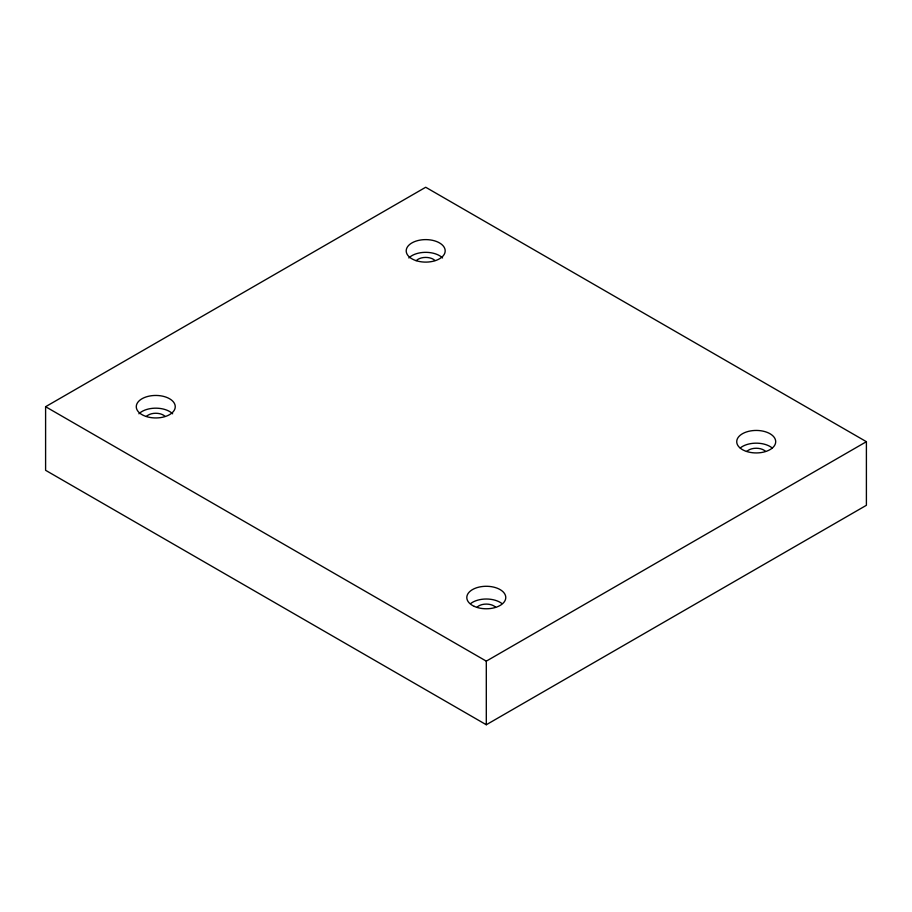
<?xml version="1.0" encoding="UTF-8"?>
<svg xmlns="http://www.w3.org/2000/svg" width="912" height="912" viewBox="0 0 912 912"><rect width="100%" height="100%" fill="white"/><g stroke="black" fill="none" stroke-linecap="round" stroke-linejoin="round"><path stroke-width="1.37" d="M45.6 406.706L425.699 187.256L866.4 441.693L866.4 505.294L486.301 724.744L45.6 470.307L45.6 406.706L486.301 661.143L866.4 441.693M486.301 661.143L486.301 724.744M146.536 416.339A10.67 6.167 0 0 1 165.015 416.339M477.056 607.175A10.67 6.167 0 0 1 495.547 607.175M746.985 451.326A10.67 6.167 0 0 1 765.464 451.326M416.453 260.501A10.67 6.167 0 0 1 434.944 260.501M138.909 413.797A19.471 11.24 0 0 1 172.642 413.797M408.838 257.959A19.471 11.24 0 0 1 442.571 257.959M740.27 447.963A19.471 11.24 0 0 1 772.179 447.963M470.923 603.356A19.471 11.24 0 0 1 501.817 603.459M146.034 416.442A19.471 11.24 0 0 0 175.252 406.706A19.471 11.24 0 0 0 146.034 396.959A19.471 11.24 0 0 0 146.034 416.442M415.963 260.604A19.471 11.24 0 0 0 445.181 250.857A19.471 11.24 0 0 0 415.963 241.121A19.471 11.24 0 0 0 415.963 260.604M746.483 451.429A19.471 11.24 0 0 0 775.702 441.693A19.471 11.24 0 0 0 746.483 431.946A19.471 11.24 0 0 0 746.483 451.429M474.354 606.412A19.471 11.24 0 0 0 505.59 599.059A19.471 11.24 0 0 0 478.948 587.111A19.471 11.24 0 0 0 474.354 606.412"/></g></svg>
